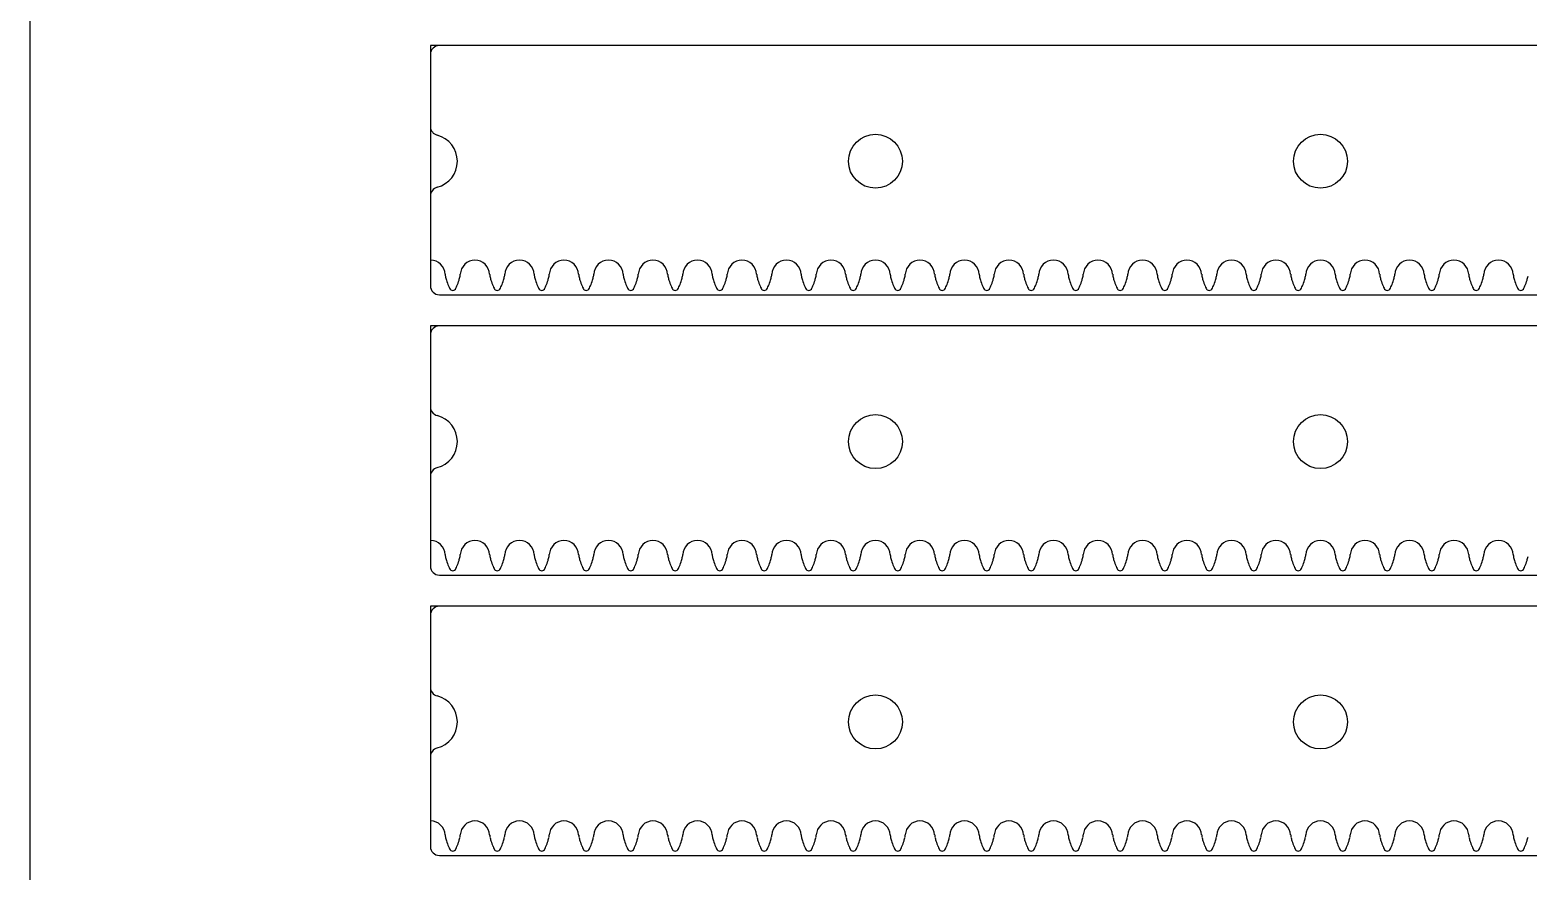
# Model space of a CAD drawing. Extents: x 0 to 800, y 0 to 400.
# Drawn here: x 0 to 168.3, y 117.7 to 212.2 of the extents above; entities that cross this region are included whole.
import ezdxf

# ---------------------------------------------------------------- set-up
doc = ezdxf.new("R2010")
doc.units = 0
doc.header["$MEASUREMENT"] = 0
for name, color, linetype in [('CUTOUT_5MM', 18, 'CONTINUOUS'), ('INSIDE_HOLES_5MM', 18, 'CONTINUOUS'), ('RACK_4MM', 18, 'CONTINUOUS')]:
    doc.layers.add(name, color=color, linetype=linetype)

msp = doc.modelspace()

# ---------------------------------------------------------------- linework, layer by layer
at = {"layer": 'CUTOUT_5MM'}
for p, q in [((744, 210.5), (46, 210.5)), ((45, 209.5), (45, 201.4)), ((45, 193.6), (45, 183.5)), ((46, 182.5), (744, 182.5)), ((744, 179), (46, 179)), ((45, 178), (45, 169.9)), ((45, 162.1), (45, 152)), ((46, 151), (744, 151)), ((45, 146.5), (45, 138.4)), ((744, 147.5), (46, 147.5)), ((45, 130.6), (45, 120.5)), ((46, 119.5), (744, 119.5))]:
    msp.add_line(p, q, dxfattribs=at)
for centre, radius, start, end in [((46, 209.5), 1, 90, 180), ((46, 201.4), 1, 180, 255.6144), ((45, 197.5), 3.02, 284.3856, 75.6144), ((46, 193.6), 1, 104.3856, 180), ((46, 183.5), 1, 180, 270), ((46, 178), 1, 90, 180), ((46, 169.9), 1, 180, 255.6144), ((45, 166), 3.02, 284.3856, 75.6144), ((46, 162.1), 1, 104.3856, 180), ((46, 152), 1, 180, 270), ((46, 146.5), 1, 90, 180), ((46, 138.4), 1, 180, 255.6144), ((45, 134.5), 3.02, 284.3856, 75.6144), ((46, 130.6), 1, 104.3856, 180), ((46, 120.5), 1, 180, 270)]:
    msp.add_arc(centre, radius, start, end, dxfattribs=at)
at = {"layer": 'INSIDE_HOLES_5MM'}
for centre in [(95, 197.5), (145, 197.5), (95, 166), (145, 166), (95, 134.5), (145, 134.5)]:
    msp.add_circle(centre, 3.03, dxfattribs=at)
at = {"layer": 'RACK_4MM'}
for p, q in [((46.65, 184.81), (46.65, 184.76)), ((48.35, 184.76), (48.35, 184.81)), ((51.65, 184.81), (51.65, 184.76)), ((53.35, 184.76), (53.35, 184.81)), ((56.65, 184.81), (56.65, 184.76)), ((58.35, 184.76), (58.35, 184.81)), ((61.65, 184.81), (61.65, 184.76)), ((63.35, 184.76), (63.35, 184.81)), ((66.65, 184.81), (66.65, 184.76)), ((68.35, 184.76), (68.35, 184.81)), ((71.65, 184.81), (71.65, 184.76)), ((73.35, 184.76), (73.35, 184.81)), ((76.65, 184.81), (76.65, 184.76)), ((78.35, 184.76), (78.35, 184.81)), ((81.65, 184.81), (81.65, 184.76)), ((83.35, 184.76), (83.35, 184.81)), ((86.65, 184.81), (86.65, 184.76)), ((88.35, 184.76), (88.35, 184.81)), ((91.65, 184.81), (91.65, 184.76)), ((93.35, 184.76), (93.35, 184.81)), ((96.65, 184.81), (96.65, 184.76)), ((98.35, 184.76), (98.35, 184.81)), ((101.65, 184.81), (101.65, 184.76)), ((103.35, 184.76), (103.35, 184.81)), ((106.65, 184.81), (106.65, 184.76)), ((108.35, 184.76), (108.35, 184.81)), ((111.65, 184.81), (111.65, 184.76)), ((113.35, 184.76), (113.35, 184.81)), ((116.65, 184.81), (116.65, 184.76)), ((118.35, 184.76), (118.35, 184.81)), ((121.65, 184.81), (121.65, 184.76)), ((123.35, 184.76), (123.35, 184.81)), ((126.65, 184.81), (126.65, 184.76)), ((128.35, 184.76), (128.35, 184.81)), ((131.65, 184.81), (131.65, 184.76)), ((133.35, 184.76), (133.35, 184.81)), ((136.65, 184.81), (136.65, 184.76)), ((138.35, 184.76), (138.35, 184.81)), ((141.65, 184.81), (141.65, 184.76)), ((143.35, 184.76), (143.35, 184.81)), ((146.65, 184.81), (146.65, 184.76)), ((148.35, 184.76), (148.35, 184.81)), ((151.65, 184.81), (151.65, 184.76)), ((153.35, 184.76), (153.35, 184.81)), ((156.65, 184.81), (156.65, 184.76)), ((158.35, 184.76), (158.35, 184.81)), ((161.65, 184.81), (161.65, 184.76)), ((163.35, 184.76), (163.35, 184.81)), ((166.65, 184.81), (166.65, 184.76)), ((46.65, 153.31), (46.65, 153.26)), ((48.35, 153.26), (48.35, 153.31)), ((51.65, 153.31), (51.65, 153.26)), ((53.35, 153.26), (53.35, 153.31)), ((56.65, 153.31), (56.65, 153.26)), ((58.35, 153.26), (58.35, 153.31)), ((61.65, 153.31), (61.65, 153.26)), ((63.35, 153.26), (63.35, 153.31)), ((66.65, 153.31), (66.65, 153.26)), ((68.35, 153.26), (68.35, 153.31)), ((71.65, 153.31), (71.65, 153.26)), ((73.35, 153.26), (73.35, 153.31)), ((76.65, 153.31), (76.65, 153.26)), ((78.35, 153.26), (78.35, 153.31)), ((81.65, 153.31), (81.65, 153.26)), ((83.35, 153.26), (83.35, 153.31)), ((86.65, 153.31), (86.65, 153.26)), ((88.35, 153.26), (88.35, 153.31)), ((91.65, 153.31), (91.65, 153.26)), ((93.35, 153.26), (93.35, 153.31)), ((96.65, 153.31), (96.65, 153.26)), ((98.35, 153.26), (98.35, 153.31)), ((101.65, 153.31), (101.65, 153.26)), ((103.35, 153.26), (103.35, 153.31)), ((106.65, 153.31), (106.65, 153.26)), ((108.35, 153.26), (108.35, 153.31)), ((111.65, 153.31), (111.65, 153.26)), ((113.35, 153.26), (113.35, 153.31)), ((116.65, 153.31), (116.65, 153.26)), ((118.35, 153.26), (118.35, 153.31)), ((121.65, 153.31), (121.65, 153.26)), ((123.35, 153.26), (123.35, 153.31)), ((126.65, 153.31), (126.65, 153.26)), ((128.35, 153.26), (128.35, 153.31)), ((131.65, 153.31), (131.65, 153.26)), ((133.35, 153.26), (133.35, 153.31)), ((136.65, 153.31), (136.65, 153.26)), ((138.35, 153.26), (138.35, 153.31)), ((141.65, 153.31), (141.65, 153.26)), ((143.35, 153.26), (143.35, 153.31)), ((146.65, 153.31), (146.65, 153.26)), ((148.35, 153.26), (148.35, 153.31)), ((151.65, 153.31), (151.65, 153.26)), ((153.35, 153.26), (153.35, 153.31)), ((156.65, 153.31), (156.65, 153.26)), ((158.35, 153.26), (158.35, 153.31)), ((161.65, 153.31), (161.65, 153.26)), ((163.35, 153.26), (163.35, 153.31)), ((166.65, 153.31), (166.65, 153.26)), ((46.65, 121.81), (46.65, 121.76)), ((48.35, 121.76), (48.35, 121.81)), ((51.65, 121.81), (51.65, 121.76)), ((53.35, 121.76), (53.35, 121.81)), ((56.65, 121.81), (56.65, 121.76)), ((58.35, 121.76), (58.35, 121.81)), ((61.65, 121.81), (61.65, 121.76)), ((63.35, 121.76), (63.35, 121.81)), ((66.65, 121.81), (66.65, 121.76)), ((68.35, 121.76), (68.35, 121.81)), ((71.65, 121.81), (71.65, 121.76)), ((73.35, 121.76), (73.35, 121.81)), ((76.65, 121.81), (76.65, 121.76)), ((78.35, 121.76), (78.35, 121.81)), ((81.65, 121.81), (81.65, 121.76)), ((83.35, 121.76), (83.35, 121.81)), ((86.65, 121.81), (86.65, 121.76)), ((88.35, 121.76), (88.35, 121.81)), ((91.65, 121.81), (91.65, 121.76)), ((93.35, 121.76), (93.35, 121.81)), ((96.65, 121.81), (96.65, 121.76)), ((98.35, 121.76), (98.35, 121.81)), ((101.65, 121.81), (101.65, 121.76)), ((103.35, 121.76), (103.35, 121.81)), ((106.65, 121.81), (106.65, 121.76)), ((108.35, 121.76), (108.35, 121.81)), ((111.65, 121.81), (111.65, 121.76)), ((113.35, 121.76), (113.35, 121.81)), ((116.65, 121.81), (116.65, 121.76)), ((118.35, 121.76), (118.35, 121.81)), ((121.65, 121.81), (121.65, 121.76)), ((123.35, 121.76), (123.35, 121.81)), ((126.65, 121.81), (126.65, 121.76)), ((128.35, 121.76), (128.35, 121.81)), ((131.65, 121.81), (131.65, 121.76)), ((133.35, 121.76), (133.35, 121.81)), ((136.65, 121.81), (136.65, 121.76)), ((138.35, 121.76), (138.35, 121.81)), ((141.65, 121.81), (141.65, 121.76)), ((143.35, 121.76), (143.35, 121.81)), ((146.65, 121.81), (146.65, 121.76)), ((148.35, 121.76), (148.35, 121.81)), ((151.65, 121.81), (151.65, 121.76)), ((153.35, 121.76), (153.35, 121.81)), ((156.65, 121.81), (156.65, 121.76)), ((158.35, 121.76), (158.35, 121.81)), ((161.65, 121.81), (161.65, 121.76)), ((163.35, 121.76), (163.35, 121.81)), ((166.65, 121.81), (166.65, 121.76))]:
    msp.add_line(p, q, dxfattribs=at)
msp.add_lwpolyline([(0, 0), (800, 0), (800, 400), (0, 400)], close=True, dxfattribs=at)
for points in [[(745, 186.38), (745, 210.5), (45, 210.5), (45, 186.38)], [(745, 154.88), (745, 179), (45, 179), (45, 154.88)], [(745, 123.38), (745, 147.5), (45, 147.5), (45, 123.38)]]:
    msp.add_lwpolyline(points, dxfattribs=at)
for centre, radius, start, end in [((45, 184.73), 1.65, 2.4997, 90), ((50, 184.73), 1.65, 2.4997, 177.5003), ((55, 184.73), 1.65, 2.4997, 177.5003), ((60, 184.73), 1.65, 2.4997, 177.5003), ((65, 184.73), 1.65, 2.4997, 177.5003), ((70, 184.73), 1.65, 2.4997, 177.5003), ((75, 184.73), 1.65, 2.4997, 177.5003), ((80, 184.73), 1.65, 2.4997, 177.5003), ((85, 184.73), 1.65, 2.4997, 177.5003), ((90, 184.73), 1.65, 2.4997, 177.5003), ((95, 184.73), 1.65, 2.4997, 177.5003), ((100, 184.73), 1.65, 2.4997, 177.5003), ((105, 184.73), 1.65, 2.4997, 177.5003), ((110, 184.73), 1.65, 2.4997, 177.5003), ((115, 184.73), 1.65, 2.4997, 177.5003), ((120, 184.73), 1.65, 2.4997, 177.5003), ((125, 184.73), 1.65, 2.4997, 177.5003), ((130, 184.73), 1.65, 2.4997, 177.5003), ((135, 184.73), 1.65, 2.4997, 177.5003), ((140, 184.73), 1.65, 2.4997, 177.5003), ((145, 184.73), 1.65, 2.4997, 177.5003), ((150, 184.73), 1.65, 2.4997, 177.5003), ((155, 184.73), 1.65, 2.4997, 177.5003), ((160, 184.73), 1.65, 2.4997, 177.5003), ((165, 184.73), 1.65, 2.4997, 177.5003), ((48.88, 185.03), 2.24, 186.8377, 191.5538), ((51.08, 185.46), 4.49, 191.3933, 197.171), ((53.69, 186.27), 7.22, 197.1596, 202.5425), ((55.08, 186.84), 8.72, 202.5425, 204.4697), ((37.85, 187.75), 10.98, 335.7289, 337.259), ((41.78, 186.1), 6.72, 337.259, 343.0389), ((42.5, 185.82), 5.95, 343.5387, 347.897), ((46.54, 184.96), 1.82, 347.897, 353.7115), ((53.88, 185.03), 2.24, 186.8377, 191.5538), ((56.08, 185.46), 4.49, 191.3933, 197.171), ((58.69, 186.27), 7.22, 197.1596, 202.5425), ((60.08, 186.84), 8.72, 202.5425, 204.4697), ((42.85, 187.75), 10.98, 335.7289, 337.259), ((46.78, 186.1), 6.72, 337.259, 343.0389), ((47.5, 185.82), 5.95, 343.5387, 347.897), ((51.54, 184.96), 1.82, 347.897, 353.7115), ((58.88, 185.03), 2.24, 186.8377, 191.5538), ((61.08, 185.46), 4.49, 191.3933, 197.171), ((63.69, 186.27), 7.22, 197.1596, 202.5425), ((65.08, 186.84), 8.72, 202.5425, 204.4697), ((47.85, 187.75), 10.98, 335.7289, 337.259), ((51.78, 186.1), 6.72, 337.259, 343.0389), ((52.5, 185.82), 5.95, 343.5387, 347.897), ((56.54, 184.96), 1.82, 347.897, 353.7115), ((63.88, 185.03), 2.24, 186.8377, 191.5538), ((66.08, 185.46), 4.49, 191.3933, 197.171), ((68.69, 186.27), 7.22, 197.1596, 202.5425), ((70.08, 186.84), 8.72, 202.5425, 204.4697), ((52.85, 187.75), 10.98, 335.7289, 337.259), ((56.78, 186.1), 6.72, 337.259, 343.0389), ((57.5, 185.82), 5.95, 343.5387, 347.897), ((61.54, 184.96), 1.82, 347.897, 353.7115), ((68.88, 185.03), 2.24, 186.8377, 191.5538), ((71.08, 185.46), 4.49, 191.3933, 197.171), ((73.69, 186.27), 7.22, 197.1596, 202.5425), ((75.08, 186.84), 8.72, 202.5425, 204.4697), ((57.85, 187.75), 10.98, 335.7289, 337.259), ((61.78, 186.1), 6.72, 337.259, 343.0389), ((62.5, 185.82), 5.95, 343.5387, 347.897), ((66.54, 184.96), 1.82, 347.897, 353.7115), ((73.88, 185.03), 2.24, 186.8377, 191.5538), ((76.08, 185.46), 4.49, 191.3933, 197.171), ((78.69, 186.27), 7.22, 197.1596, 202.5425), ((80.08, 186.84), 8.72, 202.5425, 204.4697), ((62.85, 187.75), 10.98, 335.7289, 337.259), ((66.78, 186.1), 6.72, 337.259, 343.0389), ((67.5, 185.82), 5.95, 343.5387, 347.897), ((71.54, 184.96), 1.82, 347.897, 353.7115), ((78.88, 185.03), 2.24, 186.8377, 191.5538), ((81.08, 185.46), 4.49, 191.3933, 197.171), ((83.69, 186.27), 7.22, 197.1596, 202.5425), ((85.08, 186.84), 8.72, 202.5425, 204.4697), ((67.85, 187.75), 10.98, 335.7289, 337.259), ((71.78, 186.1), 6.72, 337.259, 343.0389), ((72.5, 185.82), 5.95, 343.5387, 347.897), ((76.54, 184.96), 1.82, 347.897, 353.7115), ((83.88, 185.03), 2.24, 186.8377, 191.5538), ((86.08, 185.46), 4.49, 191.3933, 197.171), ((88.69, 186.27), 7.22, 197.1596, 202.5425), ((90.08, 186.84), 8.72, 202.5425, 204.4697), ((72.85, 187.75), 10.98, 335.7289, 337.259), ((76.78, 186.1), 6.72, 337.259, 343.0389), ((77.5, 185.82), 5.95, 343.5387, 347.897), ((81.54, 184.96), 1.82, 347.897, 353.7115), ((88.88, 185.03), 2.24, 186.8377, 191.5538), ((91.08, 185.46), 4.49, 191.3933, 197.171), ((93.69, 186.27), 7.22, 197.1596, 202.5425), ((95.08, 186.84), 8.72, 202.5425, 204.4697), ((77.85, 187.75), 10.98, 335.7289, 337.259), ((81.78, 186.1), 6.72, 337.259, 343.0389), ((82.5, 185.82), 5.95, 343.5387, 347.897), ((86.54, 184.96), 1.82, 347.897, 353.7115), ((93.88, 185.03), 2.24, 186.8377, 191.5538), ((96.08, 185.46), 4.49, 191.3933, 197.171), ((98.69, 186.27), 7.22, 197.1596, 202.5425), ((100.08, 186.84), 8.72, 202.5425, 204.4697), ((82.85, 187.75), 10.98, 335.7289, 337.259), ((86.78, 186.1), 6.72, 337.259, 343.0389), ((87.5, 185.82), 5.95, 343.5387, 347.897), ((91.54, 184.96), 1.82, 347.897, 353.7115), ((98.88, 185.03), 2.24, 186.8377, 191.5538), ((101.08, 185.46), 4.49, 191.3933, 197.171), ((103.69, 186.27), 7.22, 197.1596, 202.5425), ((105.08, 186.84), 8.72, 202.5425, 204.4697), ((87.85, 187.75), 10.98, 335.7289, 337.259), ((91.78, 186.1), 6.72, 337.259, 343.0389), ((92.5, 185.82), 5.95, 343.5387, 347.897), ((96.54, 184.96), 1.82, 347.897, 353.7115), ((103.88, 185.03), 2.24, 186.8377, 191.5538), ((106.08, 185.46), 4.49, 191.3933, 197.171), ((108.69, 186.27), 7.22, 197.1596, 202.5425), ((110.08, 186.84), 8.72, 202.5425, 204.4697), ((92.85, 187.75), 10.98, 335.7289, 337.259), ((96.78, 186.1), 6.72, 337.259, 343.0389), ((97.5, 185.82), 5.95, 343.5387, 347.897), ((101.54, 184.96), 1.82, 347.897, 353.7115), ((108.88, 185.03), 2.24, 186.8377, 191.5538), ((111.08, 185.46), 4.49, 191.3933, 197.171), ((113.69, 186.27), 7.22, 197.1596, 202.5425), ((115.08, 186.84), 8.72, 202.5425, 204.4697), ((97.85, 187.75), 10.98, 335.7289, 337.259), ((101.78, 186.1), 6.72, 337.259, 343.0389), ((102.5, 185.82), 5.95, 343.5387, 347.897), ((106.54, 184.96), 1.82, 347.897, 353.7115), ((113.88, 185.03), 2.24, 186.8377, 191.5538), ((116.08, 185.46), 4.49, 191.3933, 197.171), ((118.69, 186.27), 7.22, 197.1596, 202.5425), ((120.08, 186.84), 8.72, 202.5425, 204.4697), ((102.85, 187.75), 10.98, 335.7289, 337.259), ((106.78, 186.1), 6.72, 337.259, 343.0389), ((107.5, 185.82), 5.95, 343.5387, 347.897), ((111.54, 184.96), 1.82, 347.897, 353.7115), ((118.88, 185.03), 2.24, 186.8377, 191.5538), ((121.08, 185.46), 4.49, 191.3933, 197.171), ((123.69, 186.27), 7.22, 197.1596, 202.5425), ((125.08, 186.84), 8.72, 202.5425, 204.4697), ((107.85, 187.75), 10.98, 335.7289, 337.259), ((111.78, 186.1), 6.72, 337.259, 343.0389), ((112.5, 185.82), 5.95, 343.5387, 347.897), ((116.54, 184.96), 1.82, 347.897, 353.7115), ((123.88, 185.03), 2.24, 186.8377, 191.5538), ((126.08, 185.46), 4.49, 191.3933, 197.171), ((128.69, 186.27), 7.22, 197.1596, 202.5425), ((130.08, 186.84), 8.72, 202.5425, 204.4697), ((112.85, 187.75), 10.98, 335.7289, 337.259), ((116.78, 186.1), 6.72, 337.259, 343.0389), ((117.5, 185.82), 5.95, 343.5387, 347.897), ((121.54, 184.96), 1.82, 347.897, 353.7115), ((128.88, 185.03), 2.24, 186.8377, 191.5538), ((131.08, 185.46), 4.49, 191.3933, 197.171), ((133.69, 186.27), 7.22, 197.1596, 202.5425), ((135.08, 186.84), 8.72, 202.5425, 204.4697), ((117.85, 187.75), 10.98, 335.7289, 337.259), ((121.78, 186.1), 6.72, 337.259, 343.0389), ((122.5, 185.82), 5.95, 343.5387, 347.897), ((126.54, 184.96), 1.82, 347.897, 353.7115), ((133.88, 185.03), 2.24, 186.8377, 191.5538), ((136.08, 185.46), 4.49, 191.3933, 197.171), ((138.69, 186.27), 7.22, 197.1596, 202.5425), ((140.08, 186.84), 8.72, 202.5425, 204.4697), ((122.85, 187.75), 10.98, 335.7289, 337.259), ((126.78, 186.1), 6.72, 337.259, 343.0389), ((127.5, 185.82), 5.95, 343.5387, 347.897), ((131.54, 184.96), 1.82, 347.897, 353.7115), ((138.88, 185.03), 2.24, 186.8377, 191.5538), ((141.08, 185.46), 4.49, 191.3933, 197.171), ((143.69, 186.27), 7.22, 197.1596, 202.5425), ((145.08, 186.84), 8.72, 202.5425, 204.4697), ((127.85, 187.75), 10.98, 335.7289, 337.259), ((131.78, 186.1), 6.72, 337.259, 343.0389), ((132.5, 185.82), 5.95, 343.5387, 347.897), ((136.54, 184.96), 1.82, 347.897, 353.7115), ((143.88, 185.03), 2.24, 186.8377, 191.5538), ((146.08, 185.46), 4.49, 191.3933, 197.171), ((148.69, 186.27), 7.22, 197.1596, 202.5425), ((150.08, 186.84), 8.72, 202.5425, 204.4697), ((132.85, 187.75), 10.98, 335.7289, 337.259), ((136.78, 186.1), 6.72, 337.259, 343.0389), ((137.5, 185.82), 5.95, 343.5387, 347.897), ((141.54, 184.96), 1.82, 347.897, 353.7115), ((148.88, 185.03), 2.24, 186.8377, 191.5538), ((151.08, 185.46), 4.49, 191.3933, 197.171), ((153.69, 186.27), 7.22, 197.1596, 202.5425), ((155.08, 186.84), 8.72, 202.5425, 204.4697), ((137.85, 187.75), 10.98, 335.7289, 337.259), ((141.78, 186.1), 6.72, 337.259, 343.0389), ((142.5, 185.82), 5.95, 343.5387, 347.897), ((146.54, 184.96), 1.82, 347.897, 353.7115), ((153.88, 185.03), 2.24, 186.8377, 191.5538), ((156.08, 185.46), 4.49, 191.3933, 197.171), ((158.69, 186.27), 7.22, 197.1596, 202.5425), ((160.08, 186.84), 8.72, 202.5425, 204.4697), ((142.85, 187.75), 10.98, 335.7289, 337.259), ((146.78, 186.1), 6.72, 337.259, 343.0389), ((147.5, 185.82), 5.95, 343.5387, 347.897), ((151.54, 184.96), 1.82, 347.897, 353.7115), ((158.88, 185.03), 2.24, 186.8377, 191.5538), ((161.08, 185.46), 4.49, 191.3933, 197.171), ((163.69, 186.27), 7.22, 197.1596, 202.5425), ((165.08, 186.84), 8.72, 202.5425, 204.4697), ((147.85, 187.75), 10.98, 335.7289, 337.259), ((151.78, 186.1), 6.72, 337.259, 343.0389), ((152.5, 185.82), 5.95, 343.5387, 347.897), ((156.54, 184.96), 1.82, 347.897, 353.7115), ((163.88, 185.03), 2.24, 186.8377, 191.5538), ((166.08, 185.46), 4.49, 191.3933, 197.171), ((168.69, 186.27), 7.22, 197.1596, 202.5425), ((170.08, 186.84), 8.72, 202.5425, 204.4697), ((152.85, 187.75), 10.98, 335.7289, 337.259), ((156.78, 186.1), 6.72, 337.259, 343.0389), ((157.5, 185.82), 5.95, 343.5387, 347.897), ((161.54, 184.96), 1.82, 347.897, 353.7115), ((168.88, 185.03), 2.24, 186.8377, 191.5538), ((171.08, 185.46), 4.49, 191.3933, 197.171), ((173.69, 186.27), 7.22, 197.1596, 202.5425), ((175.08, 186.84), 8.72, 202.5425, 204.4697), ((157.85, 187.75), 10.98, 335.7289, 337.259), ((161.78, 186.1), 6.72, 337.259, 343.0389), ((162.5, 185.82), 5.95, 343.5387, 347.897), ((47.5, 183.39), 0.396, 204.3206, 335.6794), ((52.5, 183.39), 0.396, 204.3206, 335.6794), ((57.5, 183.39), 0.396, 204.3206, 335.6794), ((62.5, 183.39), 0.396, 204.3206, 335.6794), ((67.5, 183.39), 0.396, 204.3206, 335.6794), ((72.5, 183.39), 0.396, 204.3206, 335.6794), ((77.5, 183.39), 0.396, 204.3206, 335.6794), ((82.5, 183.39), 0.396, 204.3206, 335.6794), ((87.5, 183.39), 0.396, 204.3206, 335.6794), ((92.5, 183.39), 0.396, 204.3206, 335.6794), ((97.5, 183.39), 0.396, 204.3206, 335.6794), ((102.5, 183.39), 0.396, 204.3206, 335.6794), ((107.5, 183.39), 0.396, 204.3206, 335.6794), ((112.5, 183.39), 0.396, 204.3206, 335.6794), ((117.5, 183.39), 0.396, 204.3206, 335.6794), ((122.5, 183.39), 0.396, 204.3206, 335.6794), ((127.5, 183.39), 0.396, 204.3206, 335.6794), ((132.5, 183.39), 0.396, 204.3206, 335.6794), ((137.5, 183.39), 0.396, 204.3206, 335.6794), ((142.5, 183.39), 0.396, 204.3206, 335.6794), ((147.5, 183.39), 0.396, 204.3206, 335.6794), ((152.5, 183.39), 0.396, 204.3206, 335.6794), ((157.5, 183.39), 0.396, 204.3206, 335.6794), ((162.5, 183.39), 0.396, 204.3206, 335.6794), ((167.5, 183.39), 0.396, 204.3206, 335.6794), ((45, 153.23), 1.65, 2.4997, 90), ((50, 153.23), 1.65, 2.4997, 177.5003), ((55, 153.23), 1.65, 2.4997, 177.5003), ((60, 153.23), 1.65, 2.4997, 177.5003), ((65, 153.23), 1.65, 2.4997, 177.5003), ((70, 153.23), 1.65, 2.4997, 177.5003), ((75, 153.23), 1.65, 2.4997, 177.5003), ((80, 153.23), 1.65, 2.4997, 177.5003), ((85, 153.23), 1.65, 2.4997, 177.5003), ((90, 153.23), 1.65, 2.4997, 177.5003), ((95, 153.23), 1.65, 2.4997, 177.5003), ((100, 153.23), 1.65, 2.4997, 177.5003), ((105, 153.23), 1.65, 2.4997, 177.5003), ((110, 153.23), 1.65, 2.4997, 177.5003), ((115, 153.23), 1.65, 2.4997, 177.5003), ((120, 153.23), 1.65, 2.4997, 177.5003), ((125, 153.23), 1.65, 2.4997, 177.5003), ((130, 153.23), 1.65, 2.4997, 177.5003), ((135, 153.23), 1.65, 2.4997, 177.5003), ((140, 153.23), 1.65, 2.4997, 177.5003), ((145, 153.23), 1.65, 2.4997, 177.5003), ((150, 153.23), 1.65, 2.4997, 177.5003), ((155, 153.23), 1.65, 2.4997, 177.5003), ((160, 153.23), 1.65, 2.4997, 177.5003), ((165, 153.23), 1.65, 2.4997, 177.5003), ((48.88, 153.53), 2.24, 186.8377, 191.5538), ((46.54, 153.46), 1.82, 347.897, 353.7115), ((53.88, 153.53), 2.24, 186.8377, 191.5538), ((51.54, 153.46), 1.82, 347.897, 353.7115), ((58.88, 153.53), 2.24, 186.8377, 191.5538), ((56.54, 153.46), 1.82, 347.897, 353.7115), ((63.88, 153.53), 2.24, 186.8377, 191.5538), ((61.54, 153.46), 1.82, 347.897, 353.7115), ((68.88, 153.53), 2.24, 186.8377, 191.5538), ((66.54, 153.46), 1.82, 347.897, 353.7115), ((73.88, 153.53), 2.24, 186.8377, 191.5538), ((71.54, 153.46), 1.82, 347.897, 353.7115), ((78.88, 153.53), 2.24, 186.8377, 191.5538), ((76.54, 153.46), 1.82, 347.897, 353.7115), ((83.88, 153.53), 2.24, 186.8377, 191.5538), ((81.54, 153.46), 1.82, 347.897, 353.7115), ((88.88, 153.53), 2.24, 186.8377, 191.5538), ((86.54, 153.46), 1.82, 347.897, 353.7115), ((93.88, 153.53), 2.24, 186.8377, 191.5538), ((91.54, 153.46), 1.82, 347.897, 353.7115), ((98.88, 153.53), 2.24, 186.8377, 191.5538), ((96.54, 153.46), 1.82, 347.897, 353.7115), ((103.88, 153.53), 2.24, 186.8377, 191.5538), ((101.54, 153.46), 1.82, 347.897, 353.7115), ((108.88, 153.53), 2.24, 186.8377, 191.5538), ((106.54, 153.46), 1.82, 347.897, 353.7115), ((113.88, 153.53), 2.24, 186.8377, 191.5538), ((111.54, 153.46), 1.82, 347.897, 353.7115), ((118.88, 153.53), 2.24, 186.8377, 191.5538), ((116.54, 153.46), 1.82, 347.897, 353.7115), ((123.88, 153.53), 2.24, 186.8377, 191.5538), ((121.54, 153.46), 1.82, 347.897, 353.7115), ((128.88, 153.53), 2.24, 186.8377, 191.5538), ((126.54, 153.46), 1.82, 347.897, 353.7115), ((133.88, 153.53), 2.24, 186.8377, 191.5538), ((131.54, 153.46), 1.82, 347.897, 353.7115), ((138.88, 153.53), 2.24, 186.8377, 191.5538), ((136.54, 153.46), 1.82, 347.897, 353.7115), ((143.88, 153.53), 2.24, 186.8377, 191.5538), ((141.54, 153.46), 1.82, 347.897, 353.7115), ((148.88, 153.53), 2.24, 186.8377, 191.5538), ((146.54, 153.46), 1.82, 347.897, 353.7115), ((153.88, 153.53), 2.24, 186.8377, 191.5538), ((151.54, 153.46), 1.82, 347.897, 353.7115), ((158.88, 153.53), 2.24, 186.8377, 191.5538), ((156.54, 153.46), 1.82, 347.897, 353.7115), ((163.88, 153.53), 2.24, 186.8377, 191.5538), ((161.54, 153.46), 1.82, 347.897, 353.7115), ((168.88, 153.53), 2.24, 186.8377, 191.5538), ((51.08, 153.96), 4.49, 191.3933, 197.171), ((53.69, 154.77), 7.22, 197.1596, 202.5425), ((55.08, 155.34), 8.72, 202.5425, 204.4697), ((47.5, 151.89), 0.396, 204.3206, 335.6794), ((37.85, 156.25), 10.98, 335.7289, 337.259), ((41.78, 154.6), 6.72, 337.259, 343.0389), ((42.5, 154.32), 5.95, 343.5387, 347.897), ((56.08, 153.96), 4.49, 191.3933, 197.171), ((58.69, 154.77), 7.22, 197.1596, 202.5425), ((60.08, 155.34), 8.72, 202.5425, 204.4697), ((52.5, 151.89), 0.396, 204.3206, 335.6794), ((42.85, 156.25), 10.98, 335.7289, 337.259), ((46.78, 154.6), 6.72, 337.259, 343.0389), ((47.5, 154.32), 5.95, 343.5387, 347.897), ((61.08, 153.96), 4.49, 191.3933, 197.171), ((63.69, 154.77), 7.22, 197.1596, 202.5425), ((65.08, 155.34), 8.72, 202.5425, 204.4697), ((57.5, 151.89), 0.396, 204.3206, 335.6794), ((47.85, 156.25), 10.98, 335.7289, 337.259), ((51.78, 154.6), 6.72, 337.259, 343.0389), ((52.5, 154.32), 5.95, 343.5387, 347.897), ((66.08, 153.96), 4.49, 191.3933, 197.171), ((68.69, 154.77), 7.22, 197.1596, 202.5425), ((70.08, 155.34), 8.72, 202.5425, 204.4697), ((62.5, 151.89), 0.396, 204.3206, 335.6794), ((52.85, 156.25), 10.98, 335.7289, 337.259), ((56.78, 154.6), 6.72, 337.259, 343.0389), ((57.5, 154.32), 5.95, 343.5387, 347.897), ((71.08, 153.96), 4.49, 191.3933, 197.171), ((73.69, 154.77), 7.22, 197.1596, 202.5425), ((75.08, 155.34), 8.72, 202.5425, 204.4697), ((67.5, 151.89), 0.396, 204.3206, 335.6794), ((57.85, 156.25), 10.98, 335.7289, 337.259), ((61.78, 154.6), 6.72, 337.259, 343.0389), ((62.5, 154.32), 5.95, 343.5387, 347.897), ((76.08, 153.96), 4.49, 191.3933, 197.171), ((78.69, 154.77), 7.22, 197.1596, 202.5425), ((80.08, 155.34), 8.72, 202.5425, 204.4697), ((72.5, 151.89), 0.396, 204.3206, 335.6794), ((62.85, 156.25), 10.98, 335.7289, 337.259), ((66.78, 154.6), 6.72, 337.259, 343.0389), ((67.5, 154.32), 5.95, 343.5387, 347.897), ((81.08, 153.96), 4.49, 191.3933, 197.171), ((83.69, 154.77), 7.22, 197.1596, 202.5425), ((85.08, 155.34), 8.72, 202.5425, 204.4697), ((77.5, 151.89), 0.396, 204.3206, 335.6794), ((67.85, 156.25), 10.98, 335.7289, 337.259), ((71.78, 154.6), 6.72, 337.259, 343.0389), ((72.5, 154.32), 5.95, 343.5387, 347.897), ((86.08, 153.96), 4.49, 191.3933, 197.171), ((88.69, 154.77), 7.22, 197.1596, 202.5425), ((90.08, 155.34), 8.72, 202.5425, 204.4697), ((82.5, 151.89), 0.396, 204.3206, 335.6794), ((72.85, 156.25), 10.98, 335.7289, 337.259), ((76.78, 154.6), 6.72, 337.259, 343.0389), ((77.5, 154.32), 5.95, 343.5387, 347.897), ((91.08, 153.96), 4.49, 191.3933, 197.171), ((93.69, 154.77), 7.22, 197.1596, 202.5425), ((95.08, 155.34), 8.72, 202.5425, 204.4697), ((87.5, 151.89), 0.396, 204.3206, 335.6794), ((77.85, 156.25), 10.98, 335.7289, 337.259), ((81.78, 154.6), 6.72, 337.259, 343.0389), ((82.5, 154.32), 5.95, 343.5387, 347.897), ((96.08, 153.96), 4.49, 191.3933, 197.171), ((98.69, 154.77), 7.22, 197.1596, 202.5425), ((100.08, 155.34), 8.72, 202.5425, 204.4697), ((92.5, 151.89), 0.396, 204.3206, 335.6794), ((82.85, 156.25), 10.98, 335.7289, 337.259), ((86.78, 154.6), 6.72, 337.259, 343.0389), ((87.5, 154.32), 5.95, 343.5387, 347.897), ((101.08, 153.96), 4.49, 191.3933, 197.171), ((103.69, 154.77), 7.22, 197.1596, 202.5425), ((105.08, 155.34), 8.72, 202.5425, 204.4697), ((97.5, 151.89), 0.396, 204.3206, 335.6794), ((87.85, 156.25), 10.98, 335.7289, 337.259), ((91.78, 154.6), 6.72, 337.259, 343.0389), ((92.5, 154.32), 5.95, 343.5387, 347.897), ((106.08, 153.96), 4.49, 191.3933, 197.171), ((108.69, 154.77), 7.22, 197.1596, 202.5425), ((110.08, 155.34), 8.72, 202.5425, 204.4697), ((102.5, 151.89), 0.396, 204.3206, 335.6794), ((92.85, 156.25), 10.98, 335.7289, 337.259), ((96.78, 154.6), 6.72, 337.259, 343.0389), ((97.5, 154.32), 5.95, 343.5387, 347.897), ((111.08, 153.96), 4.49, 191.3933, 197.171), ((113.69, 154.77), 7.22, 197.1596, 202.5425), ((115.08, 155.34), 8.72, 202.5425, 204.4697), ((107.5, 151.89), 0.396, 204.3206, 335.6794), ((97.85, 156.25), 10.98, 335.7289, 337.259), ((101.78, 154.6), 6.72, 337.259, 343.0389), ((102.5, 154.32), 5.95, 343.5387, 347.897), ((116.08, 153.96), 4.49, 191.3933, 197.171), ((118.69, 154.77), 7.22, 197.1596, 202.5425), ((120.08, 155.34), 8.72, 202.5425, 204.4697), ((112.5, 151.89), 0.396, 204.3206, 335.6794), ((102.85, 156.25), 10.98, 335.7289, 337.259), ((106.78, 154.6), 6.72, 337.259, 343.0389), ((107.5, 154.32), 5.95, 343.5387, 347.897), ((121.08, 153.96), 4.49, 191.3933, 197.171), ((123.69, 154.77), 7.22, 197.1596, 202.5425), ((125.08, 155.34), 8.72, 202.5425, 204.4697), ((117.5, 151.89), 0.396, 204.3206, 335.6794), ((107.85, 156.25), 10.98, 335.7289, 337.259), ((111.78, 154.6), 6.72, 337.259, 343.0389), ((112.5, 154.32), 5.95, 343.5387, 347.897), ((126.08, 153.96), 4.49, 191.3933, 197.171), ((128.69, 154.77), 7.22, 197.1596, 202.5425), ((130.08, 155.34), 8.72, 202.5425, 204.4697), ((122.5, 151.89), 0.396, 204.3206, 335.6794), ((112.85, 156.25), 10.98, 335.7289, 337.259), ((116.78, 154.6), 6.72, 337.259, 343.0389), ((117.5, 154.32), 5.95, 343.5387, 347.897), ((131.08, 153.96), 4.49, 191.3933, 197.171), ((133.69, 154.77), 7.22, 197.1596, 202.5425), ((135.08, 155.34), 8.72, 202.5425, 204.4697), ((127.5, 151.89), 0.396, 204.3206, 335.6794), ((117.85, 156.25), 10.98, 335.7289, 337.259), ((121.78, 154.6), 6.72, 337.259, 343.0389), ((122.5, 154.32), 5.95, 343.5387, 347.897), ((136.08, 153.96), 4.49, 191.3933, 197.171), ((138.69, 154.77), 7.22, 197.1596, 202.5425), ((140.08, 155.34), 8.72, 202.5425, 204.4697), ((132.5, 151.89), 0.396, 204.3206, 335.6794), ((122.85, 156.25), 10.98, 335.7289, 337.259), ((126.78, 154.6), 6.72, 337.259, 343.0389), ((127.5, 154.32), 5.95, 343.5387, 347.897), ((141.08, 153.96), 4.49, 191.3933, 197.171), ((143.69, 154.77), 7.22, 197.1596, 202.5425), ((145.08, 155.34), 8.72, 202.5425, 204.4697), ((137.5, 151.89), 0.396, 204.3206, 335.6794), ((127.85, 156.25), 10.98, 335.7289, 337.259), ((131.78, 154.6), 6.72, 337.259, 343.0389), ((132.5, 154.32), 5.95, 343.5387, 347.897), ((146.08, 153.96), 4.49, 191.3933, 197.171), ((148.69, 154.77), 7.22, 197.1596, 202.5425), ((150.08, 155.34), 8.72, 202.5425, 204.4697), ((142.5, 151.89), 0.396, 204.3206, 335.6794), ((132.85, 156.25), 10.98, 335.7289, 337.259), ((136.78, 154.6), 6.72, 337.259, 343.0389), ((137.5, 154.32), 5.95, 343.5387, 347.897), ((151.08, 153.96), 4.49, 191.3933, 197.171), ((153.69, 154.77), 7.22, 197.1596, 202.5425), ((155.08, 155.34), 8.72, 202.5425, 204.4697), ((147.5, 151.89), 0.396, 204.3206, 335.6794), ((137.85, 156.25), 10.98, 335.7289, 337.259), ((141.78, 154.6), 6.72, 337.259, 343.0389), ((142.5, 154.32), 5.95, 343.5387, 347.897), ((156.08, 153.96), 4.49, 191.3933, 197.171), ((158.69, 154.77), 7.22, 197.1596, 202.5425), ((160.08, 155.34), 8.72, 202.5425, 204.4697), ((152.5, 151.89), 0.396, 204.3206, 335.6794), ((142.85, 156.25), 10.98, 335.7289, 337.259), ((146.78, 154.6), 6.72, 337.259, 343.0389), ((147.5, 154.32), 5.95, 343.5387, 347.897), ((161.08, 153.96), 4.49, 191.3933, 197.171), ((163.69, 154.77), 7.22, 197.1596, 202.5425), ((165.08, 155.34), 8.72, 202.5425, 204.4697), ((157.5, 151.89), 0.396, 204.3206, 335.6794), ((147.85, 156.25), 10.98, 335.7289, 337.259), ((151.78, 154.6), 6.72, 337.259, 343.0389), ((152.5, 154.32), 5.95, 343.5387, 347.897), ((166.08, 153.96), 4.49, 191.3933, 197.171), ((168.69, 154.77), 7.22, 197.1596, 202.5425), ((170.08, 155.34), 8.72, 202.5425, 204.4697), ((162.5, 151.89), 0.396, 204.3206, 335.6794), ((152.85, 156.25), 10.98, 335.7289, 337.259), ((156.78, 154.6), 6.72, 337.259, 343.0389), ((157.5, 154.32), 5.95, 343.5387, 347.897), ((171.08, 153.96), 4.49, 191.3933, 197.171), ((173.69, 154.77), 7.22, 197.1596, 202.5425), ((175.08, 155.34), 8.72, 202.5425, 204.4697), ((167.5, 151.89), 0.396, 204.3206, 335.6794), ((157.85, 156.25), 10.98, 335.7289, 337.259), ((161.78, 154.6), 6.72, 337.259, 343.0389), ((162.5, 154.32), 5.95, 343.5387, 347.897), ((45, 121.73), 1.65, 2.4997, 90), ((50, 121.73), 1.65, 2.4997, 177.5003), ((55, 121.73), 1.65, 2.4997, 177.5003), ((60, 121.73), 1.65, 2.4997, 177.5003), ((65, 121.73), 1.65, 2.4997, 177.5003), ((70, 121.73), 1.65, 2.4997, 177.5003), ((75, 121.73), 1.65, 2.4997, 177.5003), ((80, 121.73), 1.65, 2.4997, 177.5003), ((85, 121.73), 1.65, 2.4997, 177.5003), ((90, 121.73), 1.65, 2.4997, 177.5003), ((95, 121.73), 1.65, 2.4997, 177.5003), ((100, 121.73), 1.65, 2.4997, 177.5003), ((105, 121.73), 1.65, 2.4997, 177.5003), ((110, 121.73), 1.65, 2.4997, 177.5003), ((115, 121.73), 1.65, 2.4997, 177.5003), ((120, 121.73), 1.65, 2.4997, 177.5003), ((125, 121.73), 1.65, 2.4997, 177.5003), ((130, 121.73), 1.65, 2.4997, 177.5003), ((135, 121.73), 1.65, 2.4997, 177.5003), ((140, 121.73), 1.65, 2.4997, 177.5003), ((145, 121.73), 1.65, 2.4997, 177.5003), ((150, 121.73), 1.65, 2.4997, 177.5003), ((155, 121.73), 1.65, 2.4997, 177.5003), ((160, 121.73), 1.65, 2.4997, 177.5003), ((165, 121.73), 1.65, 2.4997, 177.5003), ((48.88, 122.03), 2.24, 186.8377, 191.5538), ((51.08, 122.46), 4.49, 191.3933, 197.171), ((42.5, 122.82), 5.95, 343.5387, 347.897), ((46.54, 121.96), 1.82, 347.897, 353.7115), ((53.88, 122.03), 2.24, 186.8377, 191.5538), ((56.08, 122.46), 4.49, 191.3933, 197.171), ((47.5, 122.82), 5.95, 343.5387, 347.897), ((51.54, 121.96), 1.82, 347.897, 353.7115), ((58.88, 122.03), 2.24, 186.8377, 191.5538), ((61.08, 122.46), 4.49, 191.3933, 197.171), ((52.5, 122.82), 5.95, 343.5387, 347.897), ((56.54, 121.96), 1.82, 347.897, 353.7115), ((63.88, 122.03), 2.24, 186.8377, 191.5538), ((66.08, 122.46), 4.49, 191.3933, 197.171), ((57.5, 122.82), 5.95, 343.5387, 347.897), ((61.54, 121.96), 1.82, 347.897, 353.7115), ((68.88, 122.03), 2.24, 186.8377, 191.5538), ((71.08, 122.46), 4.49, 191.3933, 197.171), ((62.5, 122.82), 5.95, 343.5387, 347.897), ((66.54, 121.96), 1.82, 347.897, 353.7115), ((73.88, 122.03), 2.24, 186.8377, 191.5538), ((76.08, 122.46), 4.49, 191.3933, 197.171), ((67.5, 122.82), 5.95, 343.5387, 347.897), ((71.54, 121.96), 1.82, 347.897, 353.7115), ((78.88, 122.03), 2.24, 186.8377, 191.5538), ((81.08, 122.46), 4.49, 191.3933, 197.171), ((72.5, 122.82), 5.95, 343.5387, 347.897), ((76.54, 121.96), 1.82, 347.897, 353.7115), ((83.88, 122.03), 2.24, 186.8377, 191.5538), ((86.08, 122.46), 4.49, 191.3933, 197.171), ((77.5, 122.82), 5.95, 343.5387, 347.897), ((81.54, 121.96), 1.82, 347.897, 353.7115), ((88.88, 122.03), 2.24, 186.8377, 191.5538), ((91.08, 122.46), 4.49, 191.3933, 197.171), ((82.5, 122.82), 5.95, 343.5387, 347.897), ((86.54, 121.96), 1.82, 347.897, 353.7115), ((93.88, 122.03), 2.24, 186.8377, 191.5538), ((96.08, 122.46), 4.49, 191.3933, 197.171), ((87.5, 122.82), 5.95, 343.5387, 347.897), ((91.54, 121.96), 1.82, 347.897, 353.7115), ((98.88, 122.03), 2.24, 186.8377, 191.5538), ((101.08, 122.46), 4.49, 191.3933, 197.171), ((92.5, 122.82), 5.95, 343.5387, 347.897), ((96.54, 121.96), 1.82, 347.897, 353.7115), ((103.88, 122.03), 2.24, 186.8377, 191.5538), ((106.08, 122.46), 4.49, 191.3933, 197.171), ((97.5, 122.82), 5.95, 343.5387, 347.897), ((101.54, 121.96), 1.82, 347.897, 353.7115), ((108.88, 122.03), 2.24, 186.8377, 191.5538), ((111.08, 122.46), 4.49, 191.3933, 197.171), ((102.5, 122.82), 5.95, 343.5387, 347.897), ((106.54, 121.96), 1.82, 347.897, 353.7115), ((113.88, 122.03), 2.24, 186.8377, 191.5538), ((116.08, 122.46), 4.49, 191.3933, 197.171), ((107.5, 122.82), 5.95, 343.5387, 347.897), ((111.54, 121.96), 1.82, 347.897, 353.7115), ((118.88, 122.03), 2.24, 186.8377, 191.5538), ((121.08, 122.46), 4.49, 191.3933, 197.171), ((112.5, 122.82), 5.95, 343.5387, 347.897), ((116.54, 121.96), 1.82, 347.897, 353.7115), ((123.88, 122.03), 2.24, 186.8377, 191.5538), ((126.08, 122.46), 4.49, 191.3933, 197.171), ((117.5, 122.82), 5.95, 343.5387, 347.897), ((121.54, 121.96), 1.82, 347.897, 353.7115), ((128.88, 122.03), 2.24, 186.8377, 191.5538), ((131.08, 122.46), 4.49, 191.3933, 197.171), ((122.5, 122.82), 5.95, 343.5387, 347.897), ((126.54, 121.96), 1.82, 347.897, 353.7115), ((133.88, 122.03), 2.24, 186.8377, 191.5538), ((136.08, 122.46), 4.49, 191.3933, 197.171), ((127.5, 122.82), 5.95, 343.5387, 347.897), ((131.54, 121.96), 1.82, 347.897, 353.7115), ((138.88, 122.03), 2.24, 186.8377, 191.5538), ((141.08, 122.46), 4.49, 191.3933, 197.171), ((132.5, 122.82), 5.95, 343.5387, 347.897), ((136.54, 121.96), 1.82, 347.897, 353.7115), ((143.88, 122.03), 2.24, 186.8377, 191.5538), ((146.08, 122.46), 4.49, 191.3933, 197.171), ((137.5, 122.82), 5.95, 343.5387, 347.897), ((141.54, 121.96), 1.82, 347.897, 353.7115), ((148.88, 122.03), 2.24, 186.8377, 191.5538), ((151.08, 122.46), 4.49, 191.3933, 197.171), ((142.5, 122.82), 5.95, 343.5387, 347.897), ((146.54, 121.96), 1.82, 347.897, 353.7115), ((153.88, 122.03), 2.24, 186.8377, 191.5538), ((156.08, 122.46), 4.49, 191.3933, 197.171), ((147.5, 122.82), 5.95, 343.5387, 347.897), ((151.54, 121.96), 1.82, 347.897, 353.7115), ((158.88, 122.03), 2.24, 186.8377, 191.5538), ((161.08, 122.46), 4.49, 191.3933, 197.171), ((152.5, 122.82), 5.95, 343.5387, 347.897), ((156.54, 121.96), 1.82, 347.897, 353.7115), ((163.88, 122.03), 2.24, 186.8377, 191.5538), ((166.08, 122.46), 4.49, 191.3933, 197.171), ((157.5, 122.82), 5.95, 343.5387, 347.897), ((161.54, 121.96), 1.82, 347.897, 353.7115), ((168.88, 122.03), 2.24, 186.8377, 191.5538), ((171.08, 122.46), 4.49, 191.3933, 197.171), ((162.5, 122.82), 5.95, 343.5387, 347.897), ((53.69, 123.27), 7.22, 197.1596, 202.5425), ((55.08, 123.84), 8.72, 202.5425, 204.4697), ((47.5, 120.39), 0.396, 204.3206, 335.6794), ((37.85, 124.75), 10.98, 335.7289, 337.259), ((41.78, 123.1), 6.72, 337.259, 343.0389), ((58.69, 123.27), 7.22, 197.1596, 202.5425), ((60.08, 123.84), 8.72, 202.5425, 204.4697), ((52.5, 120.39), 0.396, 204.3206, 335.6794), ((42.85, 124.75), 10.98, 335.7289, 337.259), ((46.78, 123.1), 6.72, 337.259, 343.0389), ((63.69, 123.27), 7.22, 197.1596, 202.5425), ((65.08, 123.84), 8.72, 202.5425, 204.4697), ((57.5, 120.39), 0.396, 204.3206, 335.6794), ((47.85, 124.75), 10.98, 335.7289, 337.259), ((51.78, 123.1), 6.72, 337.259, 343.0389), ((68.69, 123.27), 7.22, 197.1596, 202.5425), ((70.08, 123.84), 8.72, 202.5425, 204.4697), ((62.5, 120.39), 0.396, 204.3206, 335.6794), ((52.85, 124.75), 10.98, 335.7289, 337.259), ((56.78, 123.1), 6.72, 337.259, 343.0389), ((73.69, 123.27), 7.22, 197.1596, 202.5425), ((75.08, 123.84), 8.72, 202.5425, 204.4697), ((67.5, 120.39), 0.396, 204.3206, 335.6794), ((57.85, 124.75), 10.98, 335.7289, 337.259), ((61.78, 123.1), 6.72, 337.259, 343.0389), ((78.69, 123.27), 7.22, 197.1596, 202.5425), ((80.08, 123.84), 8.72, 202.5425, 204.4697), ((72.5, 120.39), 0.396, 204.3206, 335.6794), ((62.85, 124.75), 10.98, 335.7289, 337.259), ((66.78, 123.1), 6.72, 337.259, 343.0389), ((83.69, 123.27), 7.22, 197.1596, 202.5425), ((85.08, 123.84), 8.72, 202.5425, 204.4697), ((77.5, 120.39), 0.396, 204.3206, 335.6794), ((67.85, 124.75), 10.98, 335.7289, 337.259), ((71.78, 123.1), 6.72, 337.259, 343.0389), ((88.69, 123.27), 7.22, 197.1596, 202.5425), ((90.08, 123.84), 8.72, 202.5425, 204.4697), ((82.5, 120.39), 0.396, 204.3206, 335.6794), ((72.85, 124.75), 10.98, 335.7289, 337.259), ((76.78, 123.1), 6.72, 337.259, 343.0389), ((93.69, 123.27), 7.22, 197.1596, 202.5425), ((95.08, 123.84), 8.72, 202.5425, 204.4697), ((87.5, 120.39), 0.396, 204.3206, 335.6794), ((77.85, 124.75), 10.98, 335.7289, 337.259), ((81.78, 123.1), 6.72, 337.259, 343.0389), ((98.69, 123.27), 7.22, 197.1596, 202.5425), ((100.08, 123.84), 8.72, 202.5425, 204.4697), ((92.5, 120.39), 0.396, 204.3206, 335.6794), ((82.85, 124.75), 10.98, 335.7289, 337.259), ((86.78, 123.1), 6.72, 337.259, 343.0389), ((103.69, 123.27), 7.22, 197.1596, 202.5425), ((105.08, 123.84), 8.72, 202.5425, 204.4697), ((97.5, 120.39), 0.396, 204.3206, 335.6794), ((87.85, 124.75), 10.98, 335.7289, 337.259), ((91.78, 123.1), 6.72, 337.259, 343.0389), ((108.69, 123.27), 7.22, 197.1596, 202.5425), ((110.08, 123.84), 8.72, 202.5425, 204.4697), ((102.5, 120.39), 0.396, 204.3206, 335.6794), ((92.85, 124.75), 10.98, 335.7289, 337.259), ((96.78, 123.1), 6.72, 337.259, 343.0389), ((113.69, 123.27), 7.22, 197.1596, 202.5425), ((115.08, 123.84), 8.72, 202.5425, 204.4697), ((107.5, 120.39), 0.396, 204.3206, 335.6794), ((97.85, 124.75), 10.98, 335.7289, 337.259), ((101.78, 123.1), 6.72, 337.259, 343.0389), ((118.69, 123.27), 7.22, 197.1596, 202.5425), ((120.08, 123.84), 8.72, 202.5425, 204.4697), ((112.5, 120.39), 0.396, 204.3206, 335.6794), ((102.85, 124.75), 10.98, 335.7289, 337.259), ((106.78, 123.1), 6.72, 337.259, 343.0389), ((123.69, 123.27), 7.22, 197.1596, 202.5425), ((125.08, 123.84), 8.72, 202.5425, 204.4697), ((117.5, 120.39), 0.396, 204.3206, 335.6794), ((107.85, 124.75), 10.98, 335.7289, 337.259), ((111.78, 123.1), 6.72, 337.259, 343.0389), ((128.69, 123.27), 7.22, 197.1596, 202.5425), ((130.08, 123.84), 8.72, 202.5425, 204.4697), ((122.5, 120.39), 0.396, 204.3206, 335.6794), ((112.85, 124.75), 10.98, 335.7289, 337.259), ((116.78, 123.1), 6.72, 337.259, 343.0389), ((133.69, 123.27), 7.22, 197.1596, 202.5425), ((135.08, 123.84), 8.72, 202.5425, 204.4697), ((127.5, 120.39), 0.396, 204.3206, 335.6794), ((117.85, 124.75), 10.98, 335.7289, 337.259), ((121.78, 123.1), 6.72, 337.259, 343.0389), ((138.69, 123.27), 7.22, 197.1596, 202.5425), ((140.08, 123.84), 8.72, 202.5425, 204.4697), ((132.5, 120.39), 0.396, 204.3206, 335.6794), ((122.85, 124.75), 10.98, 335.7289, 337.259), ((126.78, 123.1), 6.72, 337.259, 343.0389), ((143.69, 123.27), 7.22, 197.1596, 202.5425), ((145.08, 123.84), 8.72, 202.5425, 204.4697), ((137.5, 120.39), 0.396, 204.3206, 335.6794), ((127.85, 124.75), 10.98, 335.7289, 337.259), ((131.78, 123.1), 6.72, 337.259, 343.0389), ((148.69, 123.27), 7.22, 197.1596, 202.5425), ((150.08, 123.84), 8.72, 202.5425, 204.4697), ((142.5, 120.39), 0.396, 204.3206, 335.6794), ((132.85, 124.75), 10.98, 335.7289, 337.259), ((136.78, 123.1), 6.72, 337.259, 343.0389), ((153.69, 123.27), 7.22, 197.1596, 202.5425), ((155.08, 123.84), 8.72, 202.5425, 204.4697), ((147.5, 120.39), 0.396, 204.3206, 335.6794), ((137.85, 124.75), 10.98, 335.7289, 337.259), ((141.78, 123.1), 6.72, 337.259, 343.0389), ((158.69, 123.27), 7.22, 197.1596, 202.5425), ((160.08, 123.84), 8.72, 202.5425, 204.4697), ((152.5, 120.39), 0.396, 204.3206, 335.6794), ((142.85, 124.75), 10.98, 335.7289, 337.259), ((146.78, 123.1), 6.72, 337.259, 343.0389), ((163.69, 123.27), 7.22, 197.1596, 202.5425), ((165.08, 123.84), 8.72, 202.5425, 204.4697), ((157.5, 120.39), 0.396, 204.3206, 335.6794), ((147.85, 124.75), 10.98, 335.7289, 337.259), ((151.78, 123.1), 6.72, 337.259, 343.0389), ((168.69, 123.27), 7.22, 197.1596, 202.5425), ((170.08, 123.84), 8.72, 202.5425, 204.4697), ((162.5, 120.39), 0.396, 204.3206, 335.6794), ((152.85, 124.75), 10.98, 335.7289, 337.259), ((156.78, 123.1), 6.72, 337.259, 343.0389), ((173.69, 123.27), 7.22, 197.1596, 202.5425), ((175.08, 123.84), 8.72, 202.5425, 204.4697), ((167.5, 120.39), 0.396, 204.3206, 335.6794), ((157.85, 124.75), 10.98, 335.7289, 337.259), ((161.78, 123.1), 6.72, 337.259, 343.0389)]:
    msp.add_arc(centre, radius, start, end, dxfattribs=at)

doc.saveas('drawing.dxf')
